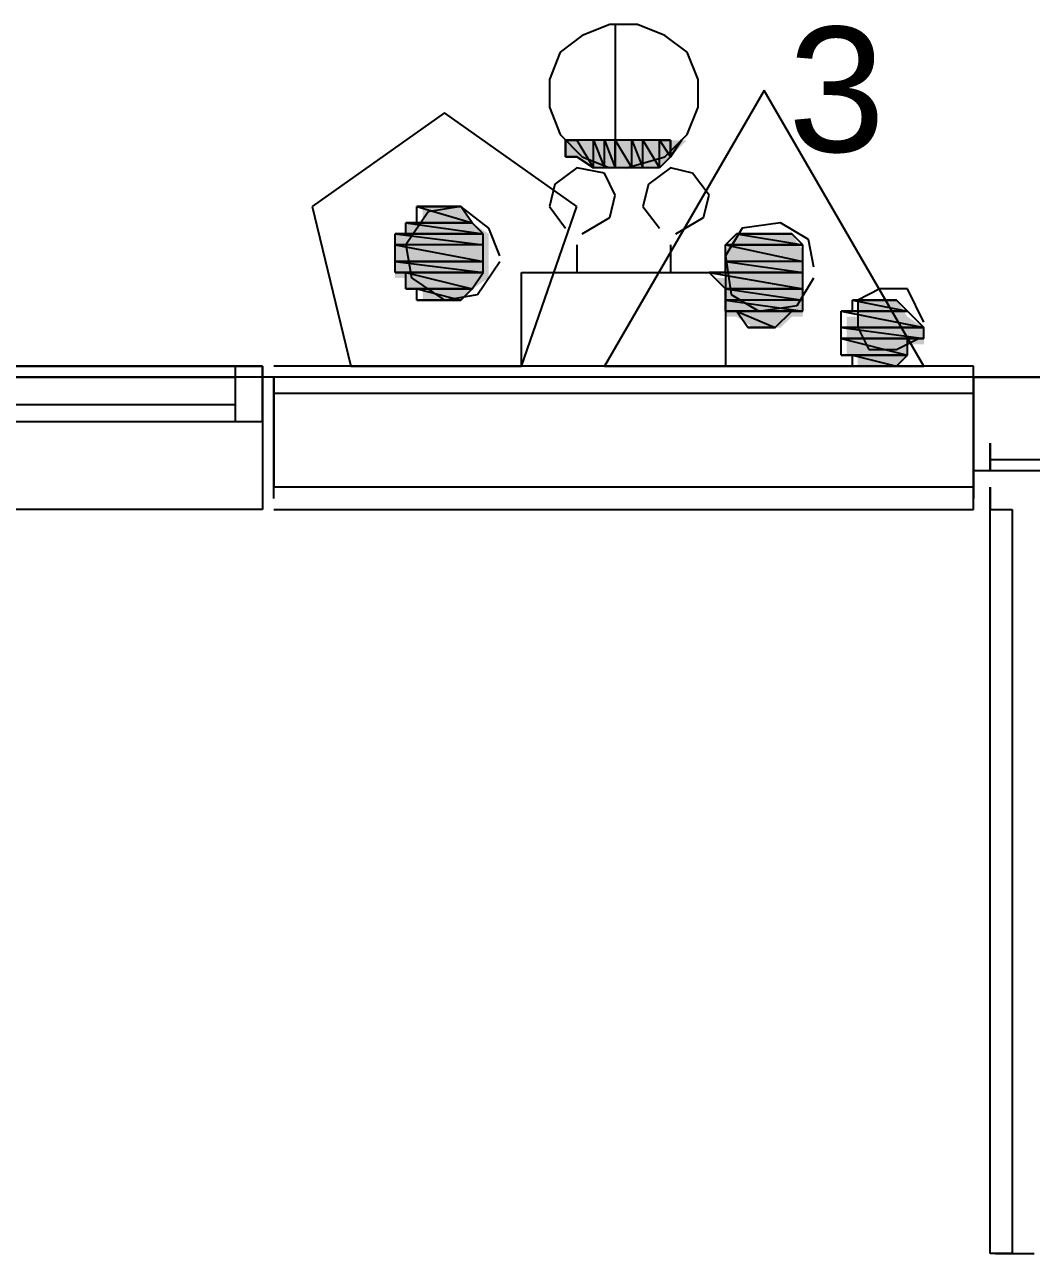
# Model space of a CAD drawing. Header units: millimetres. Extents: x 5 to 415, y 48 to 251.
# Drawn here: x 188.256 to 191.479, y 68.88 to 72.813 of the extents above; entities that cross this region are included whole.
import ezdxf

# ---------------------------------------------------------------- set-up
doc = ezdxf.new("R2010")
doc.units = ezdxf.units.MM
for name, color, linetype in [('H', 7, 'Continuous'), ('P', 7, 'Continuous'), ('T', 7, 'Continuous')]:
    doc.layers.add(name, color=color, linetype=linetype)

msp = doc.modelspace()

# ---------------------------------------------------------------- hatches: boundary and pattern name
at = {"layer": 'H', "linetype": 'Continuous'}
for points in [[(189.988, 72.39), (189.988, 72.443), (190.024, 72.443), (190.024, 72.39), (189.988, 72.39)], [(190.077, 72.355), (190.024, 72.39), (190.024, 72.443), (190.077, 72.443), (190.077, 72.355)], [(190.077, 72.355), (190.077, 72.443), (190.112, 72.443), (190.112, 72.355), (190.077, 72.355)], [(190.112, 72.355), (190.112, 72.443), (190.165, 72.443), (190.165, 72.355), (190.112, 72.355)], [(190.165, 72.355), (190.165, 72.443), (190.2, 72.443), (190.2, 72.355), (190.165, 72.355)], [(190.2, 72.355), (190.2, 72.443), (190.235, 72.443), (190.235, 72.355), (190.2, 72.355)], [(190.235, 72.355), (190.235, 72.443), (190.288, 72.443), (190.288, 72.355), (190.235, 72.355)], [(190.288, 72.355), (190.288, 72.443), (190.377, 72.443), (190.288, 72.355)], [(189.53, 72.178), (189.53, 72.231), (189.653, 72.231), (189.689, 72.178), (189.53, 72.178)], [(189.477, 72.143), (189.477, 72.178), (189.689, 72.178), (189.742, 72.143), (189.477, 72.143)], [(189.442, 72.09), (189.442, 72.143), (189.742, 72.143), (189.742, 72.09), (189.442, 72.09)], [(190.5, 72.09), (190.535, 72.143), (190.712, 72.143), (190.747, 72.09), (190.5, 72.09)], [(189.442, 72.055), (189.442, 72.09), (189.742, 72.09), (189.742, 72.055), (189.442, 72.055)], [(189.442, 72.002), (189.442, 72.055), (189.742, 72.055), (189.742, 72.002), (189.442, 72.002)], [(190.5, 72.055), (190.5, 72.09), (190.747, 72.09), (190.747, 72.055), (190.5, 72.055)], [(190.5, 72.002), (190.5, 72.055), (190.747, 72.055), (190.747, 72.002), (190.5, 72.002)], [(189.477, 71.967), (189.477, 72.002), (189.742, 72.002), (189.689, 71.967), (189.477, 71.967)], [(190.5, 71.967), (190.465, 72.002), (190.747, 72.002), (190.747, 71.967), (190.5, 71.967)], [(189.53, 71.931), (189.53, 71.967), (189.689, 71.967), (189.653, 71.931), (189.53, 71.931)], [(190.5, 71.931), (190.5, 71.967), (190.747, 71.967), (190.747, 71.931), (190.5, 71.931)], [(190.5, 71.878), (190.5, 71.931), (190.747, 71.931), (190.747, 71.878), (190.5, 71.878)], [(190.923, 71.878), (190.923, 71.931), (191.047, 71.931), (191.082, 71.878), (190.923, 71.878)], [(190.588, 71.843), (190.535, 71.878), (190.712, 71.878), (190.676, 71.843), (190.588, 71.843)], [(190.888, 71.843), (190.888, 71.878), (191.082, 71.878), (191.135, 71.843), (190.888, 71.843)], [(190.888, 71.79), (190.888, 71.843), (191.135, 71.843), (191.135, 71.79), (190.888, 71.79)], [(190.888, 71.755), (190.888, 71.79), (191.082, 71.79), (191.082, 71.755), (190.888, 71.755)], [(190.923, 71.72), (190.923, 71.755), (191.082, 71.755), (191.047, 71.72), (190.923, 71.72)]]:
    msp.add_hatch(color=256, dxfattribs=at).paths.add_polyline_path(points)

# ---------------------------------------------------------------- linework, layer by layer
at = {"layer": 'P'}
for points in [[(190.13, 72.813), (190.041, 72.778)], [(190.13, 72.813), (190.041, 72.778)], [(190.218, 72.813), (190.13, 72.813)], [(190.218, 72.813), (190.13, 72.813)], [(190.147, 72.813), (190.147, 72.355)], [(190.306, 72.778), (190.218, 72.813)], [(190.306, 72.778), (190.218, 72.813)], [(190.041, 72.778), (189.971, 72.725)], [(190.041, 72.778), (189.971, 72.725)], [(190.377, 72.725), (190.306, 72.778)], [(190.377, 72.725), (190.306, 72.778)], [(189.971, 72.725), (189.936, 72.637)], [(189.971, 72.725), (189.936, 72.637)], [(190.412, 72.637), (190.377, 72.725)], [(190.412, 72.637), (190.377, 72.725)], [(189.936, 72.637), (189.936, 72.549)], [(189.936, 72.637), (189.936, 72.549)], [(190.412, 72.549), (190.412, 72.637)], [(190.412, 72.549), (190.412, 72.637)], [(190.623, 72.602), (190.112, 71.72)], [(191.135, 71.72), (190.623, 72.602)], [(189.6, 72.531), (189.177, 72.231)], [(190.024, 72.231), (189.6, 72.531)], [(189.936, 72.549), (189.971, 72.461)], [(189.936, 72.549), (189.971, 72.461)], [(190.377, 72.461), (190.412, 72.549)], [(190.377, 72.461), (190.412, 72.549)], [(189.971, 72.461), (190.041, 72.39)], [(189.971, 72.461), (190.041, 72.39)], [(190.306, 72.39), (190.377, 72.461)], [(190.306, 72.39), (190.377, 72.461)], [(189.988, 72.443), (189.988, 72.443)], [(189.988, 72.443), (189.988, 72.443)], [(189.988, 72.443), (189.988, 72.39)], [(189.988, 72.39), (189.988, 72.443)], [(189.988, 72.39), (189.988, 72.443)], [(189.988, 72.443), (189.988, 72.39)], [(189.988, 72.443), (190.024, 72.443)], [(190.024, 72.443), (189.988, 72.443)], [(190.024, 72.443), (190.077, 72.355)], [(190.077, 72.443), (190.024, 72.443)], [(190.077, 72.355), (190.077, 72.443)], [(190.077, 72.355), (190.077, 72.443)], [(190.077, 72.443), (190.112, 72.355)], [(190.077, 72.443), (190.112, 72.355)], [(190.112, 72.443), (190.077, 72.443)], [(190.112, 72.355), (190.112, 72.443)], [(190.112, 72.355), (190.112, 72.443)], [(190.112, 72.443), (190.147, 72.355)], [(190.112, 72.443), (190.147, 72.355)], [(190.147, 72.443), (190.112, 72.443)], [(190.147, 72.355), (190.147, 72.443)], [(190.147, 72.355), (190.147, 72.443)], [(190.147, 72.443), (190.2, 72.355)], [(190.147, 72.443), (190.2, 72.355)], [(190.2, 72.443), (190.147, 72.443)], [(190.2, 72.355), (190.2, 72.443)], [(190.2, 72.355), (190.2, 72.443)], [(190.2, 72.443), (190.235, 72.355)], [(190.2, 72.443), (190.235, 72.355)], [(190.235, 72.443), (190.2, 72.443)], [(190.235, 72.355), (190.235, 72.443)], [(190.235, 72.355), (190.235, 72.443)], [(190.235, 72.443), (190.288, 72.355)], [(190.235, 72.443), (190.288, 72.355)], [(190.288, 72.443), (190.235, 72.443)], [(190.288, 72.355), (190.288, 72.443)], [(190.288, 72.355), (190.288, 72.443)], [(190.288, 72.443), (190.324, 72.39)], [(190.288, 72.443), (190.324, 72.443)], [(190.324, 72.443), (190.288, 72.443)], [(190.324, 72.39), (190.359, 72.443)], [(190.359, 72.443), (190.324, 72.39)], [(190.324, 72.443), (190.324, 72.39)], [(190.324, 72.39), (190.324, 72.443)], [(190.324, 72.39), (190.324, 72.443)], [(190.324, 72.443), (190.324, 72.39)], [(189.988, 72.39), (190.024, 72.39)], [(190.024, 72.39), (189.988, 72.39)], [(190.024, 72.39), (190.077, 72.355)], [(190.077, 72.355), (190.024, 72.39)], [(190.041, 72.39), (190.13, 72.355)], [(190.041, 72.39), (190.13, 72.355)], [(190.183, 72.355), (190.306, 72.39)], [(190.183, 72.355), (190.306, 72.39)], [(190.324, 72.39), (190.288, 72.355)], [(190.024, 72.355), (189.953, 72.302)], [(190.112, 72.337), (190.024, 72.355)], [(190.112, 72.355), (190.077, 72.355)], [(190.147, 72.355), (190.112, 72.355)], [(190.147, 72.267), (190.112, 72.337)], [(190.2, 72.355), (190.147, 72.355)], [(190.235, 72.355), (190.2, 72.355)], [(190.288, 72.355), (190.235, 72.355)], [(190.324, 72.355), (190.253, 72.302)], [(190.394, 72.337), (190.324, 72.355)], [(190.447, 72.267), (190.394, 72.337)], [(189.953, 72.302), (189.936, 72.231)], [(190.253, 72.302), (190.235, 72.231)], [(190.13, 72.196), (190.147, 72.267)], [(190.429, 72.196), (190.447, 72.267)], [(189.177, 72.231), (189.301, 71.72)], [(189.548, 72.214), (189.477, 72.108)], [(189.653, 72.231), (189.512, 72.231)], [(189.512, 72.231), (189.565, 72.231)], [(189.653, 72.231), (189.512, 72.231)], [(189.512, 72.231), (189.689, 72.178)], [(189.512, 72.231), (189.689, 72.178)], [(189.512, 72.178), (189.512, 72.231)], [(189.653, 72.231), (189.548, 72.214)], [(189.653, 72.231), (189.565, 72.231)], [(189.565, 72.231), (189.653, 72.231)], [(189.653, 72.231), (189.565, 72.231)], [(189.565, 72.231), (189.6, 72.231)], [(189.653, 72.231), (189.565, 72.231)], [(189.565, 72.231), (189.653, 72.231)], [(189.565, 72.231), (189.653, 72.231)], [(189.6, 72.231), (189.653, 72.231)], [(189.742, 72.161), (189.653, 72.231)], [(189.653, 72.231), (189.653, 72.231)], [(189.689, 72.178), (189.653, 72.231)], [(189.847, 71.72), (190.024, 72.231)], [(189.936, 72.231), (189.988, 72.161)], [(190.235, 72.231), (190.288, 72.161)], [(189.512, 72.178), (189.477, 72.178)], [(189.477, 72.178), (189.689, 72.178)], [(189.689, 72.178), (189.477, 72.178)], [(189.477, 72.178), (189.724, 72.143)], [(189.477, 72.178), (189.724, 72.143)], [(189.477, 72.143), (189.477, 72.178)], [(189.689, 72.178), (189.512, 72.178)], [(189.689, 72.178), (189.512, 72.178)], [(189.512, 72.178), (189.689, 72.178)], [(189.689, 72.178), (189.512, 72.178)], [(189.689, 72.178), (189.689, 72.178)], [(189.724, 72.143), (189.689, 72.178)], [(190.041, 72.143), (190.13, 72.196)], [(190.341, 72.143), (190.429, 72.196)], [(190.676, 72.178), (190.553, 72.161)], [(190.765, 72.125), (190.676, 72.178)], [(189.477, 72.143), (189.442, 72.143)], [(189.442, 72.143), (189.724, 72.143)], [(189.724, 72.143), (189.442, 72.143)], [(189.442, 72.143), (189.724, 72.108)], [(189.442, 72.143), (189.724, 72.108)], [(189.442, 72.108), (189.442, 72.143)], [(189.724, 72.143), (189.477, 72.143)], [(189.724, 72.143), (189.477, 72.143)], [(189.477, 72.143), (189.724, 72.143)], [(189.724, 72.143), (189.477, 72.143)], [(189.724, 72.143), (189.724, 72.143)], [(189.724, 72.108), (189.724, 72.143)], [(189.777, 72.073), (189.742, 72.161)], [(190.553, 72.161), (190.5, 72.073)], [(190.5, 72.108), (190.535, 72.143)], [(190.712, 72.143), (190.535, 72.143)], [(190.535, 72.143), (190.571, 72.143)], [(190.712, 72.143), (190.535, 72.143)], [(190.535, 72.143), (190.712, 72.143)], [(190.535, 72.143), (190.712, 72.143)], [(190.712, 72.143), (190.535, 72.143)], [(190.712, 72.143), (190.535, 72.143)], [(190.535, 72.143), (190.747, 72.108)], [(190.535, 72.143), (190.747, 72.108)], [(190.623, 72.143), (190.571, 72.143)], [(190.571, 72.143), (190.623, 72.143)], [(190.659, 72.143), (190.571, 72.143)], [(190.571, 72.143), (190.712, 72.143)], [(190.571, 72.143), (190.712, 72.143)], [(190.659, 72.143), (190.659, 72.143)], [(190.659, 72.143), (190.659, 72.143)], [(190.712, 72.143), (190.659, 72.143)], [(190.712, 72.143), (190.712, 72.143)], [(190.712, 72.143), (190.712, 72.143)], [(190.747, 72.108), (190.712, 72.143)], [(189.724, 72.108), (189.442, 72.108)], [(189.724, 72.108), (189.442, 72.108)], [(189.442, 72.108), (189.724, 72.055)], [(189.442, 72.108), (189.724, 72.055)], [(189.442, 72.055), (189.442, 72.108)], [(189.477, 72.108), (189.495, 72.002)], [(189.724, 72.055), (189.724, 72.108)], [(190.024, 72.108), (190.024, 72.02)], [(190.324, 72.108), (190.324, 72.02)], [(190.747, 72.108), (190.5, 72.108)], [(190.747, 72.108), (190.5, 72.108)], [(190.5, 72.108), (190.747, 72.108)], [(190.5, 72.108), (190.747, 72.108)], [(190.747, 72.108), (190.5, 72.108)], [(190.747, 72.108), (190.5, 72.108)], [(190.5, 72.108), (190.747, 72.055)], [(190.5, 72.108), (190.747, 72.055)], [(190.5, 72.055), (190.5, 72.108)], [(190.747, 72.108), (190.747, 72.108)], [(190.747, 72.108), (190.747, 72.108)], [(190.747, 72.055), (190.747, 72.108)], [(190.782, 72.037), (190.765, 72.125)], [(189.724, 72.055), (189.442, 72.055)], [(189.724, 72.055), (189.442, 72.055)], [(189.442, 72.055), (189.724, 72.055)], [(189.442, 72.055), (189.724, 72.055)], [(189.724, 72.055), (189.442, 72.055)], [(189.724, 72.055), (189.442, 72.055)], [(189.442, 72.055), (189.724, 72.02)], [(189.442, 72.055), (189.724, 72.02)], [(189.442, 72.02), (189.442, 72.055)], [(189.706, 71.949), (189.777, 72.055)], [(189.724, 72.055), (189.724, 72.055)], [(189.724, 72.055), (189.724, 72.055)], [(189.724, 72.02), (189.724, 72.055)], [(190.5, 72.073), (190.518, 71.949)], [(190.747, 72.055), (190.5, 72.055)], [(190.747, 72.055), (190.5, 72.055)], [(190.5, 72.055), (190.747, 72.02)], [(190.5, 72.055), (190.747, 72.02)], [(190.5, 72.02), (190.5, 72.055)], [(190.747, 72.02), (190.747, 72.055)], [(189.724, 72.02), (189.442, 72.02)], [(189.724, 72.02), (189.442, 72.02)], [(189.442, 72.02), (189.477, 72.02)], [(189.442, 72.02), (189.724, 72.02)], [(189.724, 72.02), (189.442, 72.02)], [(189.477, 72.02), (189.724, 72.02)], [(189.724, 72.02), (189.477, 72.02)], [(189.477, 72.02), (189.689, 71.967)], [(189.477, 72.02), (189.689, 71.967)], [(189.477, 71.967), (189.477, 72.02)], [(189.689, 71.967), (189.724, 72.02)], [(189.724, 72.02), (189.724, 72.02)], [(189.847, 72.02), (190.5, 72.02)], [(189.847, 71.72), (189.847, 72.02)], [(190.5, 72.02), (190.447, 72.02)], [(190.447, 72.02), (190.747, 72.02)], [(190.747, 72.02), (190.447, 72.02)], [(190.447, 72.02), (190.747, 71.967)], [(190.447, 72.02), (190.747, 71.967)], [(190.5, 71.967), (190.447, 72.02)], [(190.747, 72.02), (190.5, 72.02)], [(190.747, 72.02), (190.5, 72.02)], [(190.5, 72.02), (190.747, 72.02)], [(190.747, 72.02), (190.5, 72.02)], [(190.5, 72.02), (190.5, 71.72)], [(190.747, 72.02), (190.747, 72.02)], [(190.747, 71.967), (190.747, 72.02)], [(189.495, 72.002), (189.6, 71.931)], [(190.729, 71.914), (190.782, 72.002)], [(189.689, 71.967), (189.477, 71.967)], [(189.689, 71.967), (189.477, 71.967)], [(189.477, 71.967), (189.512, 71.967)], [(189.477, 71.967), (189.689, 71.967)], [(189.689, 71.967), (189.477, 71.967)], [(189.512, 71.967), (189.689, 71.967)], [(189.689, 71.967), (189.512, 71.967)], [(189.512, 71.967), (189.653, 71.931)], [(189.512, 71.967), (189.653, 71.931)], [(189.512, 71.931), (189.512, 71.967)], [(189.6, 71.931), (189.706, 71.949)], [(189.653, 71.931), (189.689, 71.967)], [(189.689, 71.967), (189.689, 71.967)], [(190.747, 71.967), (190.5, 71.967)], [(190.747, 71.967), (190.5, 71.967)], [(190.5, 71.967), (190.747, 71.967)], [(190.5, 71.967), (190.747, 71.967)], [(190.747, 71.967), (190.5, 71.967)], [(190.747, 71.967), (190.5, 71.967)], [(190.5, 71.967), (190.747, 71.931)], [(190.5, 71.967), (190.747, 71.931)], [(190.5, 71.931), (190.5, 71.967)], [(190.518, 71.949), (190.606, 71.896)], [(190.747, 71.967), (190.747, 71.967)], [(190.747, 71.967), (190.747, 71.967)], [(190.747, 71.931), (190.747, 71.967)], [(190.994, 71.967), (190.923, 71.931)], [(191.082, 71.967), (190.994, 71.967)], [(191.135, 71.861), (191.082, 71.967)], [(189.653, 71.931), (189.512, 71.931)], [(189.653, 71.931), (189.512, 71.931)], [(189.512, 71.931), (189.565, 71.931)], [(189.512, 71.931), (189.653, 71.931)], [(189.653, 71.931), (189.512, 71.931)], [(189.565, 71.931), (189.653, 71.931)], [(189.6, 71.931), (189.565, 71.931)], [(189.565, 71.931), (189.6, 71.931)], [(189.6, 71.931), (189.653, 71.931)], [(189.653, 71.931), (189.6, 71.931)], [(189.653, 71.931), (189.653, 71.931)], [(190.747, 71.931), (190.5, 71.931)], [(190.747, 71.931), (190.5, 71.931)], [(190.5, 71.931), (190.747, 71.896)], [(190.5, 71.931), (190.747, 71.896)], [(190.5, 71.896), (190.5, 71.931)], [(190.747, 71.896), (190.5, 71.896)], [(190.747, 71.896), (190.5, 71.896)], [(190.5, 71.896), (190.712, 71.896)], [(190.5, 71.896), (190.712, 71.896)], [(190.535, 71.896), (190.5, 71.896)], [(190.712, 71.896), (190.535, 71.896)], [(190.712, 71.896), (190.535, 71.896)], [(190.535, 71.896), (190.712, 71.896)], [(190.535, 71.896), (190.712, 71.896)], [(190.712, 71.896), (190.535, 71.896)], [(190.712, 71.896), (190.535, 71.896)], [(190.535, 71.896), (190.659, 71.843)], [(190.535, 71.896), (190.659, 71.843)], [(190.571, 71.843), (190.535, 71.896)], [(190.606, 71.896), (190.729, 71.914)], [(190.659, 71.843), (190.712, 71.896)], [(190.712, 71.896), (190.747, 71.896)], [(190.712, 71.896), (190.712, 71.896)], [(190.712, 71.896), (190.712, 71.896)], [(190.747, 71.896), (190.747, 71.931)], [(190.906, 71.896), (190.87, 71.896)], [(190.87, 71.896), (191.082, 71.896)], [(191.082, 71.896), (190.87, 71.896)], [(190.87, 71.896), (191.082, 71.896)], [(191.082, 71.896), (190.87, 71.896)], [(190.87, 71.896), (191.082, 71.896)], [(191.082, 71.896), (190.87, 71.896)], [(190.87, 71.896), (191.135, 71.843)], [(190.87, 71.896), (191.135, 71.843)], [(190.87, 71.843), (190.87, 71.896)], [(191.047, 71.931), (190.906, 71.931)], [(190.906, 71.931), (190.959, 71.931)], [(191.047, 71.931), (190.906, 71.931)], [(190.906, 71.931), (191.082, 71.896)], [(190.906, 71.931), (191.082, 71.896)], [(190.906, 71.896), (190.906, 71.931)], [(191.082, 71.896), (190.906, 71.896)], [(191.082, 71.896), (190.906, 71.896)], [(190.906, 71.896), (191.082, 71.896)], [(191.082, 71.896), (190.906, 71.896)], [(190.923, 71.931), (190.923, 71.843)], [(190.994, 71.931), (190.959, 71.931)], [(190.959, 71.931), (190.994, 71.931)], [(191.047, 71.931), (190.959, 71.931)], [(190.959, 71.931), (191.047, 71.931)], [(190.959, 71.931), (191.047, 71.931)], [(191.047, 71.931), (190.959, 71.931)], [(191.047, 71.931), (190.959, 71.931)], [(190.959, 71.931), (191.047, 71.931)], [(190.959, 71.931), (191.047, 71.931)], [(191.047, 71.931), (191.047, 71.931)], [(191.047, 71.931), (191.047, 71.931)], [(191.047, 71.931), (191.047, 71.931)], [(191.047, 71.931), (191.047, 71.931)], [(191.047, 71.931), (191.047, 71.931)], [(191.082, 71.896), (191.047, 71.931)], [(191.082, 71.896), (191.082, 71.896)], [(191.082, 71.896), (191.082, 71.896)], [(191.135, 71.843), (191.082, 71.896)], [(190.659, 71.843), (190.571, 71.843)], [(190.623, 71.843), (190.571, 71.843)], [(190.571, 71.843), (190.623, 71.843)], [(190.623, 71.843), (190.659, 71.843)], [(190.659, 71.843), (190.623, 71.843)], [(191.135, 71.843), (190.87, 71.843)], [(191.135, 71.843), (190.87, 71.843)], [(190.87, 71.843), (191.135, 71.843)], [(190.87, 71.843), (191.135, 71.843)], [(191.135, 71.843), (190.87, 71.843)], [(191.135, 71.843), (190.87, 71.843)], [(190.87, 71.843), (191.135, 71.808)], [(190.87, 71.843), (191.135, 71.808)], [(190.87, 71.808), (190.87, 71.843)], [(190.923, 71.843), (190.959, 71.773)], [(191.135, 71.843), (191.135, 71.843)], [(191.135, 71.843), (191.135, 71.843)], [(191.135, 71.808), (191.135, 71.843)], [(191.135, 71.808), (190.87, 71.808)], [(191.082, 71.808), (190.87, 71.808)], [(190.87, 71.808), (191.082, 71.808)], [(191.082, 71.808), (190.87, 71.808)], [(190.87, 71.808), (191.135, 71.808)], [(191.082, 71.808), (190.87, 71.808)], [(190.87, 71.808), (191.082, 71.755)], [(190.87, 71.808), (191.082, 71.755)], [(190.87, 71.755), (190.87, 71.808)], [(191.047, 71.773), (191.117, 71.808)], [(191.135, 71.808), (191.082, 71.808)], [(191.082, 71.755), (191.082, 71.808)], [(191.082, 71.755), (190.87, 71.755)], [(191.082, 71.755), (190.87, 71.755)], [(190.87, 71.755), (190.906, 71.755)], [(190.87, 71.755), (191.082, 71.755)], [(191.082, 71.755), (190.87, 71.755)], [(190.906, 71.755), (191.082, 71.755)], [(191.082, 71.755), (190.906, 71.755)], [(190.906, 71.755), (191.047, 71.72)], [(190.906, 71.755), (191.047, 71.72)], [(190.906, 71.72), (190.906, 71.755)], [(190.959, 71.773), (191.047, 71.773)], [(191.047, 71.72), (191.082, 71.755)], [(191.082, 71.755), (191.082, 71.755)], [(186.09, 71.72), (189.018, 71.72)], [(188.93, 71.72), (186.178, 71.72)], [(188.93, 71.72), (188.93, 71.543)], [(189.018, 71.72), (188.93, 71.72)], [(189.018, 71.543), (189.018, 71.72)], [(189.018, 71.72), (189.018, 71.261)], [(191.294, 71.72), (189.054, 71.72)], [(189.301, 71.72), (189.847, 71.72)], [(190.5, 71.72), (189.847, 71.72)], [(190.112, 71.72), (191.135, 71.72)], [(191.047, 71.72), (190.906, 71.72)], [(191.047, 71.72), (190.906, 71.72)], [(190.906, 71.72), (190.959, 71.72)], [(190.906, 71.72), (191.047, 71.72)], [(191.047, 71.72), (190.906, 71.72)], [(190.959, 71.72), (191.047, 71.72)], [(191.047, 71.72), (190.959, 71.72)], [(190.959, 71.72), (191.047, 71.72)], [(191.047, 71.72), (190.959, 71.72)], [(190.959, 71.72), (191.047, 71.72)], [(190.994, 71.72), (190.959, 71.72)], [(190.959, 71.72), (190.994, 71.72)], [(190.994, 71.72), (191.047, 71.72)], [(191.047, 71.72), (190.994, 71.72)], [(191.047, 71.72), (191.047, 71.72)], [(191.047, 71.72), (191.047, 71.72)], [(191.294, 71.261), (191.294, 71.72)], [(393.982, 71.684), (38.858, 71.684)], [(186.178, 71.684), (188.93, 71.684)], [(188.93, 71.684), (188.93, 71.596)], [(189.054, 71.684), (189.054, 71.332)], [(189.054, 71.296), (189.054, 71.684)], [(191.294, 71.684), (191.294, 71.332)], [(191.294, 71.332), (191.294, 71.684)], [(191.294, 71.684), (191.294, 71.332)], [(191.294, 71.684), (191.294, 71.332)], [(191.294, 71.684), (191.294, 71.332)], [(191.294, 71.684), (196.127, 71.684)], [(191.294, 71.632), (189.054, 71.632)], [(188.93, 71.596), (186.178, 71.596)], [(186.178, 71.543), (188.93, 71.543)], [(188.93, 71.543), (189.018, 71.543)], [(191.294, 71.473), (191.294, 71.296)], [(191.294, 71.296), (191.294, 71.473)], [(191.347, 71.473), (191.347, 71.385)], [(191.347, 71.385), (191.347, 71.473)], [(196.127, 71.385), (191.294, 71.385)], [(196.074, 71.42), (191.347, 71.42)], [(196.074, 71.385), (191.347, 71.385)], [(191.294, 71.332), (189.054, 71.332)], [(191.347, 71.261), (191.347, 71.332)], [(191.347, 71.332), (191.347, 71.261)], [(189.018, 71.261), (186.09, 71.261)], [(189.054, 71.261), (191.294, 71.261)], [(191.347, 68.88), (191.347, 71.261)], [(191.347, 71.261), (191.417, 71.261)], [(191.417, 71.261), (191.417, 68.88)], [(191.417, 68.88), (191.347, 68.88)], [(191.364, 68.88), (191.488, 68.88)]]:
    msp.add_lwpolyline(points, dxfattribs=at)

# ---------------------------------------------------------------- texts
at = {"layer": 'T', "insert": (190.7, 72.4), "char_height": 0.4, "attachment_point": 7}
msp.add_mtext('{\\fArial|b0|i0|c0|p18;3}', dxfattribs=at)

doc.saveas('drawing.dxf')
